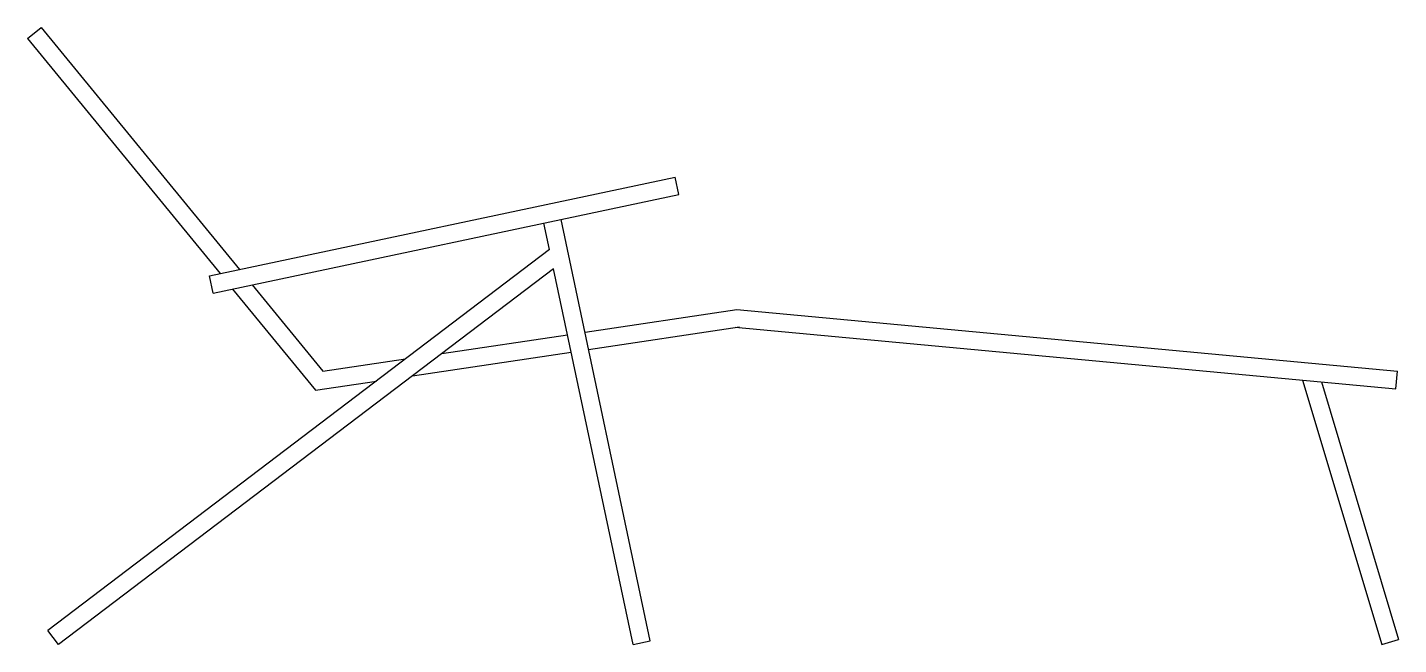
# Model space of a CAD drawing. Extents: x 0.01 to 1.98, y 0 to 0.89.
import ezdxf

# ---------------------------------------------------------------- set-up
doc = ezdxf.new("R2010")
doc.units = 0
doc.layers.get('0').update_dxf_attribs({"linetype": 'CONTINUOUS'})

msp = doc.modelspace()

# ---------------------------------------------------------------- linework, layer by layer
at = {"color": 0, "linetype": 'BYBLOCK'}
for p, q in [((0.0058, 0.8729), (0.0254, 0.889)), ((0.0058, 0.8729), (0.2836, 0.5343)), ((0.0254, 0.889), (0.3116, 0.5402)), ((0.2685, 0.5311), (0.9398, 0.6731)), ((0.9451, 0.6482), (0.9398, 0.6731)), ((0.2737, 0.5062), (0.9451, 0.6482)), ((0.7586, 0.5689), (0.7506, 0.6071)), ((0.9038, 0.0053), (0.7754, 0.6124)), ((0.7586, 0.5689), (0.0353, 0.0202)), ((0.7644, 0.5415), (0.0507, 0)), ((0.879, 0), (0.7644, 0.5415)), ((0.2737, 0.5062), (0.2685, 0.5311)), ((0.3297, 0.5181), (0.4318, 0.3937)), ((0.3017, 0.5122), (0.4213, 0.3665)), ((0.8098, 0.45), (1.0287, 0.4826)), ((1.0287, 0.4826), (1.9812, 0.3937)), ((0.815, 0.4251), (1.0324, 0.4575)), ((1.0263, 0.4573), (1.9788, 0.3684)), ((0.6033, 0.4192), (0.7846, 0.4462)), ((0.5612, 0.3873), (0.7899, 0.4213)), ((0.4318, 0.3937), (0.551, 0.4115)), ((0.4213, 0.3665), (0.5089, 0.3795)), ((1.8442, 0.381), (1.9585, 0)), ((1.8715, 0.3784), (1.9828, 0.0073)), ((1.9788, 0.3684), (1.9812, 0.3937)), ((0.0507, 0), (0.0353, 0.0202)), ((0.879, 0), (0.9038, 0.0053)), ((1.9585, 0), (1.9828, 0.0073))]:
    msp.add_line(p, q, dxfattribs=at)

doc.saveas('drawing.dxf')
